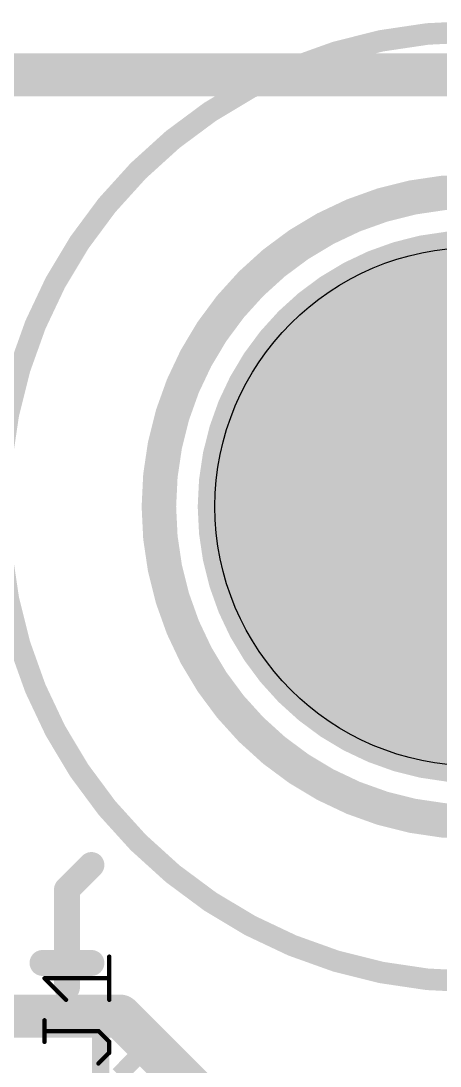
# Model space of a CAD drawing. Extents: x -34 to 73, y -15 to 16.
# Drawn here: x 20.19 to 22.66, y 9.41 to 15.56 of the extents above; entities that cross this region are included whole.
import ezdxf

# ---------------------------------------------------------------- set-up
doc = ezdxf.new("R2010")
doc.units = 0
for name, color, linetype in [('1', 12, 'CONTINUOUS'), ('16', 132, 'CONTINUOUS'), ('20', 53, 'CONTINUOUS'), ('21', 41, 'CONTINUOUS'), ('22', 40, 'CONTINUOUS'), ('25', 253, 'CONTINUOUS'), ('29', 253, 'CONTINUOUS'), ('30', 253, 'CONTINUOUS'), ('39', 12, 'CONTINUOUS'), ('41', 12, 'CONTINUOUS'), ('42', 132, 'CONTINUOUS')]:
    doc.layers.add(name, color=color, linetype=linetype)

msp = doc.modelspace()

# ---------------------------------------------------------------- linework, layer by layer
at = {"layer": '1', "const_width": 0.254}
for points in [[(25.4, 15.24), (0, 15.24)], [(19.05, 9.7028), (20.7772, 9.7028)], [(20.7772, 9.7028), (24.13, 6.35)]]:
    msp.add_lwpolyline(points, dxfattribs=at)
at = {"layer": '1', "const_width": 0.127}
for points in [[(20.8221, 9.7477, 1), (20.7323, 9.6579)], [(20.7772, 9.6393, 1), (20.7772, 9.7663)]]:
    msp.add_lwpolyline(points, format="xyb", dxfattribs=at)
at = {"layer": '16', "const_width": 0.254}
msp.add_lwpolyline([(25.4, 15.24), (0, 15.24)], dxfattribs=at)
at = {"layer": '20', "const_width": 0.254}
msp.add_lwpolyline([(25.4, 15.24), (0, 15.24)], dxfattribs=at)
at = {"layer": '20'}
msp.add_circle((22.86, 12.7), 1.524, dxfattribs=at)
at = {"layer": '21', "const_width": 0.1016}
for points in [[(20.3454, 9.779), (20.7691, 9.779)], [(20.6632, 9.779), (20.6632, 9.3553)], [(20.7691, 9.779), (20.9809, 9.5672)], [(20.9809, 9.5672), (20.7691, 9.3553)]]:
    msp.add_lwpolyline(points, dxfattribs=at)
at = {"layer": '21', "const_width": 0.0508}
for points in [[(20.3454, 9.8044, 1), (20.3454, 9.7536)], [(20.6886, 9.779, 1), (20.6378, 9.779)], [(20.7871, 9.797, 1), (20.7511, 9.761)], [(20.7691, 9.7536, 1), (20.7691, 9.8044)], [(20.9989, 9.5492, 1), (20.963, 9.5851)], [(20.963, 9.5492, 1), (20.9989, 9.5851)]]:
    msp.add_lwpolyline(points, format="xyb", dxfattribs=at)
at = {"layer": '22', "const_width": 0.1524}
for points in [[(20.4647, 10.4477), (20.6088, 10.5918)], [(20.4647, 9.8715), (20.4647, 10.4477)], [(20.3207, 10.0156), (20.6088, 10.0156)]]:
    msp.add_lwpolyline(points, dxfattribs=at)
at = {"layer": '22', "const_width": 0.0762}
for points in [[(20.6357, 10.5649, 1), (20.5818, 10.6187)], [(20.5028, 10.4477, 1), (20.4266, 10.4477)], [(20.4378, 10.4747, 1), (20.4917, 10.4208)], [(20.3207, 10.0537, 1), (20.3207, 9.9775)], [(20.6088, 9.9775, 1), (20.6088, 10.0537)], [(20.4266, 9.8715, 1), (20.5028, 9.8715)]]:
    msp.add_lwpolyline(points, format="xyb", dxfattribs=at)
at = {"layer": '25', "const_width": 0.0127}
for points in [[(20.7201, 10.0527, 1), (20.7073, 10.0527)], [(20.3369, 9.9301, 1), (20.3279, 9.9211)], [(20.3324, 9.9319, 1), (20.3324, 9.9192)], [(20.7137, 9.9192, 1), (20.7137, 9.9319)], [(20.455, 9.794, 1), (20.464, 9.803)], [(20.7073, 9.7985, 1), (20.7201, 9.7985)], [(20.3387, 9.6785, 1), (20.326, 9.6785)], [(20.3324, 9.6213, 1), (20.3324, 9.6086)], [(20.6546, 9.6194, 1), (20.6457, 9.6105)], [(20.6501, 9.6086, 1), (20.6501, 9.6213)], [(20.326, 9.5514, 1), (20.3387, 9.5514)], [(20.7201, 9.5514, 1), (20.7073, 9.5514)], [(20.7092, 9.5469, 1), (20.7182, 9.5559)], [(20.7073, 9.4878, 1), (20.7201, 9.4878)], [(20.7182, 9.4833, 1), (20.7092, 9.4923)], [(20.6457, 9.4288, 1), (20.6546, 9.4198)]]:
    msp.add_lwpolyline(points, format="xyb", dxfattribs=at)
at = {"layer": '25', "const_width": 0.0254}
for points in [[(20.7137, 9.7985), (20.7137, 10.0527)], [(20.4595, 9.7985), (20.3324, 9.9256)], [(20.3324, 9.9256), (20.7137, 9.9256)], [(20.3324, 9.5514), (20.3324, 9.6785)], [(20.6501, 9.6149), (20.3324, 9.6149)], [(20.7137, 9.5514), (20.6501, 9.6149)], [(20.7137, 9.4878), (20.7137, 9.5514)], [(20.6501, 9.4243), (20.7137, 9.4878)]]:
    msp.add_lwpolyline(points, dxfattribs=at)
at = {"layer": '29', "const_width": 1.6256}
msp.add_lwpolyline([(22.86, 11.8872, 1), (22.86, 13.5128, 1), (22.86, 11.8872)], format="xyb", dxfattribs=at)
at = {"layer": '30', "const_width": 1.6256}
msp.add_lwpolyline([(22.86, 11.8872, 1), (22.86, 13.5128, 1), (22.86, 11.8872)], format="xyb", dxfattribs=at)
at = {"layer": '39', "const_width": 0.127}
msp.add_lwpolyline([(22.86, 9.906, 1), (22.86, 15.494, 1), (22.86, 9.906)], format="xyb", dxfattribs=at)
at = {"layer": '41'}
for points, const_width in [([(24.7142, 12.7, 1), (21.0058, 12.7)], 0.2032), ([(21.0058, 12.7, 1), (24.7142, 12.7)], 0.2032), ([(21.0566, 12.7, 1), (20.955, 12.7)], 0.1016), ([(20.955, 12.7, 1), (21.0566, 12.7)], 0.1016)]:
    msp.add_lwpolyline(points, format="xyb", dxfattribs=dict(at, const_width=const_width))
at = {"layer": '42'}
for points, const_width in [([(24.7142, 12.7, 1), (21.0058, 12.7)], 0.2032), ([(21.0058, 12.7, 1), (24.7142, 12.7)], 0.2032), ([(21.0566, 12.7, 1), (20.955, 12.7)], 0.1016), ([(20.955, 12.7, 1), (21.0566, 12.7)], 0.1016)]:
    msp.add_lwpolyline(points, format="xyb", dxfattribs=dict(at, const_width=const_width))

doc.saveas('drawing.dxf')
